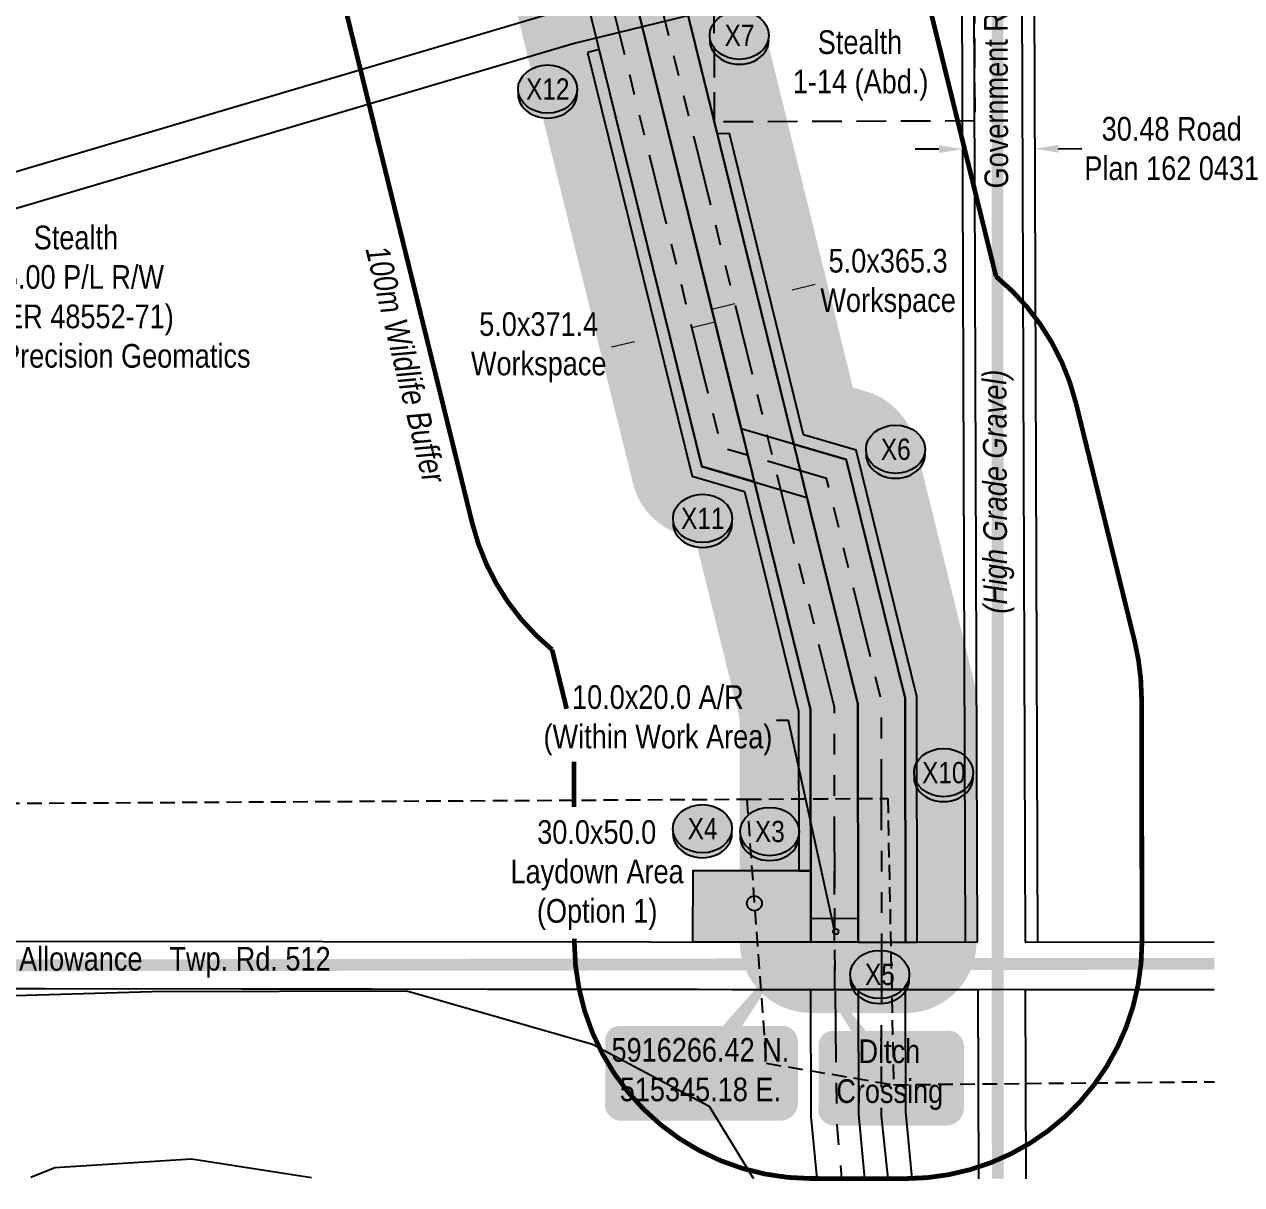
# Model space of a CAD drawing. Extents: x 513955 to 516324, y 5916164 to 5918410.
# Drawn here: x 515019 to 515534, y 5916164 to 5916654 of the extents above; entities that cross this region are included whole.
import ezdxf
from ezdxf.enums import TextEntityAlignment as Align

# ---------------------------------------------------------------- set-up
doc = ezdxf.new("R2010")
doc.units = 0
doc.header["$LTSCALE"] = 5
doc.header["$PDSIZE"] = 0.5
for name, pattern in [('foc-ACCESSROAD', [3.75, 2.5, -1.25]), ('foc-DRILLPATH', [14.75, 6, -1.75, 1.75, -1.75, 1.75, -1.75]), ('foc-TIELINE', [1.875, 1.25, -0.625]), ('UG_PIPE', [1.875, 1.25, -0.625])]:
    doc.linetypes.add(name, pattern=pattern)
doc.layers.get('Defpoints').update_dxf_attribs({"color": 9})
for name, color, linetype in [('AS-PIPE-UG', 44, 'UG_PIPE'), ('AS-ROADS', 254, 'Continuous'), ('AS-TELUS', 224, 'foc-TEL'), ('C-RW', 13, 'Continuous'), ('DETAIL-T', 7, 'Continuous'), ('F-RW', 190, 'Continuous'), ('F-WS', 190, 'foc-ACCESSROAD'), ('F-WS-S', 190, 'Continuous'), ('L-ROAD-T', 7, 'Continuous'), ('L-SEC', 7, 'Continuous'), ('L-TITLEDB-T', 4, 'Continuous'), ('P-BUFFER-H 30m', 51, 'Continuous'), ('P-BUFFER-YELLOW', 50, 'foc-TIELINE'), ('P-BUFFER-YELLOW-T', 50, 'Continuous'), ('P-CROSSINGS', 250, 'Continuous'), ('P-PDRILLPATH', 12, 'foc-DRILLPATH'), ('P-PROPOSED', 10, 'Continuous'), ('P-TEMP-BLUE', 146, 'Continuous'), ('P-TEMP-BLUE-T', 146, 'Continuous'), ('P-TEMP-H', 41, 'Continuous'), ('P-TEMP_LOG DECK', 46, 'Continuous'), ('P-TEMP_WORKSPACE', 46, 'Continuous'), ('WETLAND', 143, 'Continuous')]:
    doc.layers.add(name, color=color, linetype=linetype)
for name, color, linetype, lineweight in [('F-RW-T', 190, 'Continuous', 9), ('P-TEMP-T', 46, 'Continuous', 18), ('T-TEXT', 48, 'Continuous', 18)]:
    doc.layers.add(name, color=color, linetype=linetype, lineweight=lineweight)
for name, color, linetype, true_color in [('P-REPAIR-TEAL-H', 7, 'Continuous', 0xb8f9d7), ('P-REPAIR-YELLOW-H', 7, 'Continuous', 0xeff1c0), ('P-TEMP-BLUE-H', 7, 'Continuous', 0x99e6ff)]:
    doc.layers.add(name, color=color, linetype=linetype, true_color=true_color)
doc.styles.add('175L', font='ARIALN.TTF', dxfattribs={"height": 20})
doc.styles.add('80', font='ARIALN.TTF', dxfattribs={"height": 10})
doc.styles.add('80CG', font='ARIALN.TTF', dxfattribs={"height": 10})
doc.styles.add('80L', font='ARIALN.TTF', dxfattribs={"height": 10})
doc.styles.add('80LS', font='ARIALNI.TTF', dxfattribs={"height": 10})
doc.styles.add('Crossing', font='ARIALN.TTF', dxfattribs={"height": 10})
doc.styles.add('foc-LtypeFont', font='ARIALN.TTF', dxfattribs={"height": 7.35})
doc.linetypes.add('foc-TEL', pattern='A,2,-1,["T",foc-LtypeFont,S=0.2,R=0,X=-0.425,Y=-0.75],-1.24,8', length=12.24)
doc.dimstyles.new('Compass 5 000', dxfattribs={"dimscale": 5, "dimtxt": 9, "dimasz": 2, "dimexe": 0.2, "dimexo": 0.0625, "dimgap": 0.5, "dimtad": 0, "dimtih": 1, "dimtoh": 1, "dimzin": 0, "dimdsep": 46, "dimtxsty": '80CG', "dimcen": 0.1, "dimse1": 1, "dimse2": 1, "dimclrd": 256, "dimclrt": 256, "dimaunit": 1, "dimadec": 4, "dimazin": 0, "dimtfac": 0.06, "dimtofl": 0, "dimtmove": 0, "dimatfit": 1, "dimfxl": 0.2, "dimtolj": 1, "dimtzin": 0, "dimlwd": -1, "dimarcsym": 0})

# ---------------------------------------------------------------- blocks, each defined once
blk = doc.blocks.new('*D380')
at = {"layer": 'Defpoints', "color": 0, "transparency": 16777216}
for p in [(514949.88, 5916572.51), (514949.8, 5916556.84), (514954.14, 5916558.13)]:
    blk.add_point(p, dxfattribs=at)
at = {"layer": 'F-RW-T', "transparency": 16777216}
for p, q in [((514942.71, 5916580.82), (514939.88, 5916590.41)), ((514952.64, 5916547.25), (514955.47, 5916537.66)), ((514955.47, 5916537.66), (514965.47, 5916537.66))]:
    blk.add_line(p, q, dxfattribs=at)
for points in [[(514944.31, 5916581.29), (514941.11, 5916580.34), (514945.55, 5916571.23)], [(514954.24, 5916547.73), (514951.04, 5916546.78), (514949.8, 5916556.84)]]:
    blk.add_solid(points, dxfattribs=at)
at = {"layer": 'F-RW-T', "transparency": 16777216, "insert": (515041.18, 5916537.66), "char_height": 10, "attachment_point": 5, "style": '80CG'}
blk.add_mtext('\\A1;Stealth\\P15.00 P/L R/W\\P(AER 48552-71)\\PPlan By Precision Geomatics', dxfattribs=at)
blk = doc.blocks.new('*D382')
at = {"layer": 'Defpoints', "color": 0, "transparency": 16777216}
for p in [(515416.04, 5916617.55), (515446.51, 5916617.66), (515446.56, 5916601.67)]:
    blk.add_point(p, dxfattribs=at)
at = {"layer": 'L-TITLEDB-T', "transparency": 16777216}
for p, q in [((515406.09, 5916601.53), (515396.09, 5916601.5)), ((515456.56, 5916601.71), (515466.56, 5916601.74))]:
    blk.add_line(p, q, dxfattribs=at)
for points in [[(515406.09, 5916603.2), (515406.1, 5916599.86), (515416.09, 5916601.56)], [(515456.56, 5916603.37), (515456.57, 5916600.04), (515446.56, 5916601.67)]]:
    blk.add_solid(points, dxfattribs=at)
at = {"layer": 'L-TITLEDB-T', "transparency": 16777216, "insert": (515504.51, 5916601.74), "char_height": 10, "attachment_point": 5, "style": '80CG'}
blk.add_mtext('\\A1;30.48 Road\\PPlan 162 0431', dxfattribs=at)
blk = doc.blocks.new('xing2')
h = blk.add_hatch(color=50)
h.dxf.hatch_style = 1
edge = h.paths.add_edge_path()
edge.add_ellipse((0, 0), major_axis=(-12.5, 0), ratio=0.816297, start_angle=0, end_angle=360)
h = blk.add_hatch(color=250)
h.dxf.hatch_style = 1
edge = h.paths.add_edge_path()
edge.add_ellipse((0, -2.05), major_axis=(-12.5, 0), ratio=0.816297, start_angle=0, end_angle=180)
edge.add_line((12.5, -2.05), (12.5, 0))
edge.add_ellipse((0, 0), major_axis=(-12.5, 0), ratio=0.816297, start_angle=0, end_angle=180, ccw=False)
edge.add_line((-12.5, 0), (-12.5, -2.05))
at = {"color": 250}
blk.add_ellipse((0, 0), major_axis=(-12.5, 0), ratio=0.816297, dxfattribs=at)
blk.add_ellipse((0, -2.05), major_axis=(-12.5, 0), ratio=0.816297, start_param=0, end_param=3.141593, dxfattribs=at)
at = {"color": 250, "style": 'Crossing'}
blk.add_attdef('CROSSING', text='', height=9, dxfattribs=at).set_placement((0.09, 0.02), align=Align.MIDDLE_CENTER)
at = {"color": 250, "style": 'Crossing', "flags": 1}
for tag, p in [('OWNER', (0.09, -12.49)), ('DESCRIPTION', (0.09, -25.77)), ('LOCATION', (0.09, -39.3)), ('DWG_REF', (0.09, -52.84))]:
    blk.add_attdef(tag, text='', height=9, dxfattribs=at).set_placement(p, align=Align.MIDDLE_CENTER)
blk = doc.blocks.new('*U474')
h = blk.add_hatch(color=254)
edge = h.paths.add_edge_path()
edge.add_line((-34, -20), (34, -20))
edge.add_arc((34, -14), 6, 270, 360)
edge.add_line((40, -14), (40, 12.5))
edge.add_arc((34, 12.5), 6, 0, 90)
edge.add_line((34, 18.5), (-34, 18.5))
edge.add_arc((-34, 12.5), 6, 90, 180)
edge.add_line((-40, 12.5), (-40, -14))
edge.add_arc((-34, -14), 6, 180, 270)
at = {"color": 1, "flags": 128}
blk.add_lwpolyline([(40.06, 52.84, 0, 10, 0), (0, 0, 5, 5, 0)], format="xyseb", dxfattribs=at)
blk.add_lwpolyline([(-34, -20, 3, 3, 0), (34, -20, 3, 3, 0.414214), (40, -14, 3, 3, 0), (40, 12.5, 3, 0, 0.414214), (34, 18.5, 0, 0, 0), (-34, 18.5, 0, 0, 0.414214), (-40, 12.5, 0, 0, 0), (-40, -14, 0, 3, 0.414214)], format="xyseb", close=True, dxfattribs=at)
at = {"color": 1, "style": '80'}
blk.add_attdef('ENTER_TEXT_001', (-35.99, -5), '', height=10, dxfattribs=at)
blk = doc.blocks.new('*U482')
h = blk.add_hatch(color=255)
edge = h.paths.add_edge_path()
edge.add_line((-24, -20), (24, -20))
edge.add_arc((24, -14), 6, 270, 360)
edge.add_line((30, -14), (30, 12.5))
edge.add_arc((24, 12.5), 6, 0, 90)
edge.add_line((24, 18.5), (-24, 18.5))
edge.add_arc((-24, 12.5), 6, 90, 180)
edge.add_line((-30, 12.5), (-30, -14))
edge.add_arc((-24, -14), 6, 180, 270)
at = {"color": 1, "flags": 128}
for points in [[(-39.24, 55.07, 0, 7.5, 0), (0, 0, 0, 0, 0)], [(13.2, -7.01, 0, 7.5, 0), (0, 0, 0, 0, 0)]]:
    blk.add_lwpolyline(points, format="xyseb", dxfattribs=at)
blk.add_lwpolyline([(-24, -20, 3, 3, 0), (24, -20, 3, 3, 0.414214), (30, -14, 3, 3, 0), (30, 12.5, 3, 0, 0.414214), (24, 18.5, 0, 0, 0), (-24, 18.5, 0, 0, 0.414214), (-30, 12.5, 0, 0, 0), (-30, -14, 0, 3, 0.414214)], format="xyseb", close=True, dxfattribs=at)
at = {"color": 1, "style": '80'}
blk.add_attdef('ENTER_TEXT_001', (-26.85, -4.92), '', height=10, dxfattribs=at)
blk = doc.blocks.new('*D493')
at = {"layer": 'Defpoints', "color": 0, "transparency": 16777216}
for p in [(515361.94, 5916276.4), (515368.54, 5916276.39), (515368.53, 5916266.39)]:
    blk.add_point(p, dxfattribs=at)
at = {"layer": 'P-TEMP-BLUE-T', "transparency": 16777216}
for p, q in [((515342.45, 5916360.08), (515337.45, 5916360.08)), ((515361.94, 5916271.4), (515342.45, 5916360.08)), ((515361.96, 5916286.4), (515361.97, 5916296.4)), ((515361.93, 5916266.4), (515361.94, 5916276.4)), ((515361.92, 5916256.4), (515361.91, 5916246.4))]:
    blk.add_line(p, q, dxfattribs=at)
for points in [[(515360.29, 5916286.4), (515363.62, 5916286.4), (515361.94, 5916276.4)], [(515360.26, 5916256.4), (515363.59, 5916256.4), (515361.93, 5916266.4)]]:
    blk.add_solid(points, dxfattribs=at)
at = {"layer": 'P-TEMP-BLUE-T', "transparency": 16777216, "insert": (515287.27, 5916360.08), "char_height": 10, "attachment_point": 5, "style": '80CG'}
blk.add_mtext('\\A1;10.0x20.0 A/R\\P(Within Work Area)', dxfattribs=at)
blk = doc.blocks.new('*D495')
at = {"layer": 'Defpoints', "color": 0, "transparency": 16777216}
for p in [(515287.1, 5916522.54), (515287.16, 5916522.31), (515292.01, 5916523.5)]:
    blk.add_point(p, dxfattribs=at)
at = {"layer": 'P-TEMP-T', "transparency": 16777216}
for p, q in [((515301.66, 5916526.13), (515311.37, 5916528.53)), ((515277.39, 5916520.15), (515267.68, 5916517.76))]:
    blk.add_line(p, q, dxfattribs=at)
for points in [[(515301.27, 5916527.75), (515302.06, 5916524.52), (515291.96, 5916523.74)], [(515276.99, 5916521.77), (515277.79, 5916518.53), (515287.1, 5916522.54)]]:
    blk.add_solid(points, dxfattribs=at)
at = {"layer": 'P-TEMP-T', "transparency": 16777216, "insert": (515236.86, 5916517.76), "char_height": 10, "attachment_point": 5, "style": '80CG'}
blk.add_mtext('\\A1;5.0x371.4\\PWorkspace', dxfattribs=at)
blk = doc.blocks.new('*D499')
at = {"layer": 'Defpoints', "color": 0, "transparency": 16777216}
for p in [(515334.36, 5916539.74), (515333.79, 5916521.18), (515338.63, 5916522.38)]:
    blk.add_point(p, dxfattribs=at)
at = {"layer": 'P-TEMP-T', "transparency": 16777216}
for p, q in [((515344.07, 5916542.13), (515353.78, 5916544.52)), ((515319.8, 5916536.15), (515310.09, 5916533.76))]:
    blk.add_line(p, q, dxfattribs=at)
for points in [[(515343.67, 5916543.75), (515344.47, 5916540.51), (515334.36, 5916539.74)], [(515319.4, 5916537.77), (515320.2, 5916534.53), (515329.51, 5916538.54)]]:
    blk.add_solid(points, dxfattribs=at)
at = {"layer": 'P-TEMP-T', "transparency": 16777216, "insert": (515384.6, 5916544.52), "char_height": 10, "attachment_point": 5, "style": '80CG'}
blk.add_mtext('\\A1;5.0x365.3\\PWorkspace', dxfattribs=at)

msp = doc.modelspace()

# ---------------------------------------------------------------- hatches: boundary and pattern name
at = {"layer": 'P-BUFFER-H 30m'}
h = msp.add_hatch(color=256, dxfattribs=at)
h.dxf.hatch_style = 1
h.paths.add_polyline_path([(515248.457, 5917076.99, 0.3455105), (515219.296, 5917099.826), (515198.444, 5917099.806, 0.0010783), (515198.314, 5917099.806), (515175.695, 5917099.783, 0.5629072), (515149.129, 5917055.903), (515151.67, 5917051.034), (515221.87, 5916766.229), (515217.659, 5916762.165, 0.2673416), (515209.364, 5916733.396), (515276.732, 5916460.167, 0.2671082), (515297.425, 5916438.559), (515303.042, 5916436.913), (515321.769, 5916360.936), (515321.938, 5916266.361, 0.41334), (515351.902, 5916236.414), (515371.902, 5916236.39), (515371.909, 5916236.39, -0.0000302), (515371.906, 5916236.39), (515391.918, 5916236.368, 0.4150949), (515421.95, 5916266.426), (515421.751, 5916369.567, 0.0599834), (515420.88, 5916376.686), (515396.046, 5916477.478, 0.2671525), (515375.352, 5916499.091), (515369.703, 5916500.746), (515310.57, 5916740.651), (515314.787, 5916744.72, 0.2671698), (515323.087, 5916773.471)])
h.paths.add_polyline_path([(515293.955, 5916766.308), (515277.307, 5916750.243), (515344.705, 5916476.809), (515366.917, 5916470.301), (515391.751, 5916369.509), (515391.95, 5916266.368), (515371.938, 5916266.39), (515351.938, 5916266.414), (515351.763, 5916364.605), (515328.04, 5916460.85), (515305.859, 5916467.349), (515238.491, 5916740.578), (515255.133, 5916756.637), (515179.935, 5917061.716), (515175.725, 5917069.783), (515198.473, 5917069.806), (515198.473, 5917069.806), (515219.325, 5917069.826)], flags=16)
at = {"layer": 'P-REPAIR-TEAL-H'}
h = msp.add_hatch(color=256, dxfattribs=at)
h.dxf.hatch_style = 1
h.paths.add_polyline_path([(515175.725, 5917069.783), (515198.473, 5917069.806), (515198.778, 5917068.837), (515371.759, 5916367.051), (515371.938, 5916266.39), (515351.938, 5916266.414), (515351.763, 5916364.605), (515179.935, 5917061.716)])
at = {"layer": 'P-REPAIR-YELLOW-H'}
h = msp.add_hatch(color=256, dxfattribs=at)
h.dxf.hatch_style = 1
h.paths.add_polyline_path([(515198.473, 5917069.806), (515198.778, 5917068.837), (515271.779, 5916772.702), (515238.491, 5916740.578), (515305.859, 5916467.349), (515350.251, 5916454.343), (515371.756, 5916367.024), (515371.938, 5916266.39), (515391.95, 5916266.368), (515391.751, 5916369.509), (515366.917, 5916470.301), (515322.523, 5916483.307), (515260.667, 5916734.184), (515277.311, 5916750.246), (515293.955, 5916766.308), (515219.325, 5917069.826)])
at = {"layer": 'P-TEMP-BLUE-H'}
h = msp.add_hatch(color=256, dxfattribs=at)
h.dxf.hatch_style = 1
h.paths.add_polyline_path([(515371.95, 5916266.391), (515351.938, 5916266.414), (515351.92, 5916276.414), (515371.92, 5916276.391), (515371.938, 5916266.39)])
at = {"layer": 'P-TEMP-H'}
h = msp.add_hatch(color=256, dxfattribs=at)
h.dxf.hatch_style = 1
h.paths.add_polyline_path([(515279.218, 5916847.181), (515299.497, 5916764.708), (515282.903, 5916748.694), (515300.156, 5916678.633), (515295.3, 5916677.44), (515277.36, 5916750.294), (515293.955, 5916766.308), (515273.812, 5916848.226)])
h.paths.add_polyline_path([(515193.442, 5917006.919), (515188.587, 5917005.723), (515249.589, 5916758.236), (515232.948, 5916742.177), (515251.56, 5916666.69), (515256.415, 5916667.884), (515238.491, 5916740.578), (515255.133, 5916756.637)])
h.paths.add_polyline_path([(515257.544, 5916642.417), (515301.693, 5916463.359), (515323.874, 5916456.861), (515346.764, 5916363.993), (515346.885, 5916296.42), (515351.885, 5916296.414), (515351.763, 5916364.605), (515328.04, 5916460.85), (515305.859, 5916467.349), (515262.4, 5916643.611)])
h.paths.add_polyline_path([(515396.95, 5916266.378), (515396.75, 5916370.12), (515371.084, 5916474.29), (515348.872, 5916480.798), (515317.528, 5916608.086), (515312.383, 5916608.068), (515344.705, 5916476.809), (515366.917, 5916470.301), (515391.751, 5916369.509), (515391.95, 5916266.368)])
h.paths.add_polyline_path([(515276.589, 5916857.875), (515226.424, 5917061.897), (515221.291, 5917061.832), (515271.183, 5916858.92)])
edge = h.paths.add_edge_path(flags=17)
edge.add_line((515223.857, 5917061.864), (515273.886, 5916858.397))
h = msp.add_hatch(color=256, dxfattribs=at)
h.dxf.hatch_style = 1
h.paths.add_polyline_path([(515351.938, 5916266.414), (515351.885, 5916296.414), (515301.971, 5916296.47), (515301.938, 5916266.47)])

# ---------------------------------------------------------------- linework, layer by layer
at = {"layer": 'AS-PIPE-UG'}
msp.add_line((514795.531, 5916323.832), (515324.811, 5916326.764), dxfattribs=at)
for points in [[(515324.811, 5916326.764), (515384.425, 5916327.094), (515386.944, 5916206.059)], [(515324.811, 5916326.764), (515333.047, 5916215.157), (515386.944, 5916206.059)], [(515386.944, 5916206.059), (515522.651, 5916207.348)]]:
    msp.add_lwpolyline(points, dxfattribs=at)
at = {"layer": 'AS-ROADS', "const_width": 5, "flags": 128}
for points in [[(515430.958, 5916166.325), (515430.731, 5917170.037)], [(514512.977, 5916255.854), (515522.477, 5916257.197)]]:
    msp.add_lwpolyline(points, dxfattribs=at)
at = {"layer": 'AS-TELUS', "flags": 128}
msp.add_lwpolyline([(514513.008, 5916246.775), (514613.005, 5916247.104), (515442.621, 5916246.25), (515522.515, 5916246.339)], dxfattribs=at)
at = {"layer": 'C-RW', "flags": 128}
for points in [[(515123.576, 5917169.732), (515175.725, 5917069.783), (515179.935, 5917061.716), (515351.763, 5916364.605), (515351.938, 5916266.414), (515371.938, 5916266.39), (515371.938, 5916266.39), (515371.759, 5916367.051), (515198.778, 5917068.837), (515193.457, 5917079.035), (515146.123, 5917169.754)], [(515354.589, 5916166.411), (515352.061, 5916192.663), (515351.972, 5916246.305), (515371.972, 5916246.283), (515372.059, 5916193.641), (515374.684, 5916166.388)]]:
    msp.add_lwpolyline(points, dxfattribs=at)
at = {"layer": 'Defpoints', "color": 3}
for centre, radius in [((515328.061, 5916282.731), 3.145), ((515362.472, 5916270.809), 1.152)]:
    msp.add_circle(centre, radius, dxfattribs=at)
at = {"layer": 'F-RW', "flags": 128}
for points in [[(515146.248, 5917169.754), (515193.457, 5917079.035), (515198.473, 5917069.806), (515198.778, 5917068.837), (515271.779, 5916772.702), (515238.491, 5916740.578), (515305.859, 5916467.349), (515350.251, 5916454.343), (515371.756, 5916367.024), (515371.938, 5916266.39), (515391.95, 5916266.368), (515391.751, 5916369.509), (515366.917, 5916470.301), (515322.523, 5916483.307), (515260.667, 5916734.184), (515277.311, 5916750.246), (515293.955, 5916766.308), (515217.755, 5917076.211), (515211.115, 5917088.427), (515168.782, 5917169.777)], [(514512.352, 5916443.119), (515247.901, 5916660.643), (515367.201, 5916689.961), (515370.781, 5916675.394), (515251.82, 5916646.159), (514512.404, 5916427.492)], [(515394.779, 5916166.366), (515392.058, 5916194.618), (515391.972, 5916246.262), (515371.972, 5916246.283), (515372.059, 5916193.641), (515374.684, 5916166.388)]]:
    msp.add_lwpolyline(points, dxfattribs=at)
at = {"layer": 'F-WS'}
msp.add_lwpolyline([(515310.85, 5916723.063), (515420.849, 5916723.456), (515421.242, 5916613.456), (515311.235, 5916613.064), (515310.85, 5916723.063)], dxfattribs=at)
at = {"layer": 'L-SEC'}
for p, q in [((515417.262, 5916266.317), (515414.462, 5917070.007)), ((515422.442, 5916266.335), (515419.642, 5917070.026)), ((515439.749, 5917070.059), (515442.55, 5916266.358)), ((515444.929, 5917070.077), (515447.73, 5916266.376)), ((514612.937, 5916267.21), (515422.442, 5916266.335)), ((515442.55, 5916266.358), (515522.445, 5916266.446)), ((514613.005, 5916247.104), (515422.513, 5916246.229)), ((515422.513, 5916246.229), (515422.804, 5916166.335)), ((515442.621, 5916246.25), (515522.515, 5916246.338)), ((515442.913, 5916166.312), (515442.621, 5916246.25))]:
    msp.add_line(p, q, dxfattribs=at)
at = {"layer": 'P-BUFFER-YELLOW', "ltscale": 2, "const_width": 2, "flags": 128}
for points in [[(515248.688, 5916364.938), (515242.519, 5916389.967, -0.1621773), (515208.767, 5916443.41), (515141.399, 5916716.639, -0.1622994), (515146.457, 5916779.69), (515137.345, 5916816.66)], [(515385.984, 5916727.185), (515430.221, 5916547.713, -0.1623427), (515464.014, 5916494.224), (515488.848, 5916393.432, -0.0599834), (515491.751, 5916369.702), (515491.95, 5916266.561, -0.4150949), (515391.842, 5916166.368), (515371.83, 5916166.39), (515351.818, 5916166.414, -0.41334), (515251.938, 5916266.236), (515251.935, 5916267.808)]]:
    msp.add_lwpolyline(points, format="xyb", dxfattribs=at)
msp.add_lwpolyline([(515251.836, 5916323.4), (515251.802, 5916342.668)], dxfattribs=at)
at = {"layer": 'P-PDRILLPATH', "flags": 128}
for points in [[(515134.324, 5917169.742), (515187.992, 5917069.795), (515189.145, 5917066.135), (515361.761, 5916365.828), (515361.938, 5916266.402), (515362.856, 5916188.994), (515364.95, 5916166.399)], [(515384.627, 5916166.377), (515381.775, 5916192.952), (515381.95, 5916266.379), (515381.754, 5916368.285), (515358.584, 5916462.322), (515314.191, 5916475.328), (515249.579, 5916737.381), (515270.367, 5916757.442), (515282.87, 5916769.508), (515209.03, 5917069.816), (515157.545, 5917169.765)]]:
    msp.add_lwpolyline(points, dxfattribs=at)
at = {"layer": 'P-PROPOSED', "flags": 128}
for points in [[(515175.725, 5917069.783), (515198.473, 5917069.806), (515198.778, 5917068.837), (515371.759, 5916367.051), (515371.938, 5916266.39), (515351.938, 5916266.414), (515351.763, 5916364.605), (515179.935, 5917061.716), (515175.725, 5917069.783)], [(515198.473, 5917069.806), (515198.778, 5917068.837), (515271.779, 5916772.702), (515238.491, 5916740.578), (515305.859, 5916467.349), (515350.251, 5916454.343), (515371.756, 5916367.024), (515371.938, 5916266.39), (515391.95, 5916266.368), (515391.751, 5916369.509), (515366.917, 5916470.301), (515322.523, 5916483.307), (515260.667, 5916734.184), (515277.311, 5916750.246), (515293.955, 5916766.308), (515219.325, 5917069.826)]]:
    msp.add_lwpolyline(points, close=True, dxfattribs=at)
at = {"layer": 'P-TEMP-BLUE', "flags": 128}
msp.add_lwpolyline([(515371.95, 5916266.391), (515351.938, 5916266.414), (515351.92, 5916276.414), (515371.92, 5916276.391), (515371.938, 5916266.39)], close=True, dxfattribs=at)
at = {"layer": 'P-TEMP_LOG DECK', "flags": 128}
msp.add_lwpolyline([(515351.938, 5916266.414), (515351.885, 5916296.414), (515301.971, 5916296.47), (515301.938, 5916266.47)], close=True, dxfattribs=at)
at = {"layer": 'P-TEMP_WORKSPACE'}
msp.add_lwpolyline([(515257.544, 5916642.417), (515301.693, 5916463.359), (515323.874, 5916456.861), (515346.764, 5916363.993), (515346.885, 5916296.42), (515351.885, 5916296.414), (515351.763, 5916364.605), (515328.04, 5916460.85), (515305.859, 5916467.349), (515262.4, 5916643.611)], close=True, dxfattribs=at)
at = {"layer": 'P-TEMP_WORKSPACE', "flags": 128}
msp.add_lwpolyline([(515396.95, 5916266.378), (515396.75, 5916370.12), (515371.084, 5916474.29), (515348.872, 5916480.798), (515317.528, 5916608.086), (515312.383, 5916608.068), (515344.705, 5916476.809), (515366.917, 5916470.301), (515391.751, 5916369.509), (515391.95, 5916266.368)], close=True, dxfattribs=at)
at = {"layer": 'WETLAND'}
for points in [[(514863.09, 5916166.959), (514882.79, 5916189.268), (514938.58, 5916212.219), (514986.283, 5916242.974), (515073.314, 5916245.42), (515181.041, 5916245.763), (515259.591, 5916223.24), (515308.903, 5916197.064), (515327.551, 5916166.52), (515327.577, 5916166.441)], [(515140.756, 5916166.649), (515090.029, 5916174.582), (515032.288, 5916170.875), (515022.073, 5916166.782)]]:
    msp.add_lwpolyline(points, dxfattribs=at)

# ---------------------------------------------------------------- block references
ref = msp.add_blockref('*U482', (515385.166, 5916210.319))
ref.add_attrib('ENTER_TEXT_001', 'Ditch', (515372.083, 5916215.211), dxfattribs={"color": 1, "height": 10, "style": '80'})
ref.add_attrib('ENTER_TEXT_002', 'Crossing', (515362.69, 5916198.366), dxfattribs={"color": 1, "height": 10, "style": '80'})
at = {"layer": 'DETAIL-T', "color": 5}
ref = msp.add_blockref('*U474', (515304.976, 5916212.373), dxfattribs=at)
ref.add_attrib('ENTER_TEXT_001', '5916266.42 N.', (515267.657, 5916215.792), dxfattribs={"layer": '0', "color": 1, "height": 10, "style": '80'})
ref.add_attrib('ENTER_TEXT_002', '515345.18 E.', (515271.156, 5916199.084), dxfattribs={"layer": '0', "color": 1, "height": 10, "style": '80'})
at = {"layer": 'P-CROSSINGS', "color": 5}
for p, values in [((515321.675, 5916649.65), {'CROSSING': 'X7'}), ((515240.614, 5916626.922), {'CROSSING': 'X12'}), ((515387.753, 5916474.658), {'CROSSING': 'X6'}), ((515306.146, 5916445.437), {'CROSSING': 'X11'}), ((515408.047, 5916337.987), {'CROSSING': 'X10'}), ((515306.074, 5916314.272), {'CROSSING': 'X4'}), ((515334.503, 5916313.084), {'CROSSING': 'X3'}), ((515381.053, 5916252.645), {'CROSSING': 'X5'})]:
    msp.add_blockref('xing2', p, dxfattribs=at).add_auto_attribs(values)

# ---------------------------------------------------------------- texts
at = {"layer": 'F-WS-S', "insert": (515343.671, 5916651.763), "char_height": 10, "attachment_point": 1, "style": '80L'}
msp.add_mtext_dynamic_manual_height_columns('\\pi11.176;Stealth\\P\\pi0.66392;1-14 (Abd.)', width=56.70982, gutter_width=50, heights=[0], dxfattribs=at)
at = {"layer": 'L-ROAD-T', "style": '80L'}
msp.add_text('Government Road Allowance', height=10, rotation=90.1999, dxfattribs=at).set_placement((515430.111, 5916659.425), align=Align.MIDDLE_CENTER)
msp.add_text('Government Road Allowance', height=10, dxfattribs=at).set_placement((514994.839, 5916259.296), align=Align.MIDDLE_CENTER)
at = {"layer": 'L-ROAD-T', "insert": (515080.754, 5916264.318), "char_height": 10, "attachment_point": 1, "style": '80L'}
msp.add_mtext_dynamic_manual_height_columns('Twp. Rd. 512', width=67.62387, gutter_width=50, heights=[0], dxfattribs=at)
at = {"layer": 'P-BUFFER-YELLOW-T', "insert": (515173.057, 5916562.458), "char_height": 10, "attachment_point": 1, "rotation": 283.84659, "style": '80L'}
msp.add_mtext_dynamic_manual_height_columns('\\pi0.89925;{\\fArial Narrow|b0|i1|c0|p34;100m Wildlife Buffer}', width=103.60614, gutter_width=100, heights=[0], dxfattribs=at)
at = {"layer": 'P-TEMP-T', "insert": (515218.102, 5916317.879), "char_height": 10, "attachment_point": 1, "style": '175L'}
msp.add_mtext_dynamic_manual_height_columns('\\pi18.135;30.0x50.0\\P\\pi6.8318;Laydown Area\\P\\pi18.008;(Option 1)', width=85.57349, gutter_width=100, heights=[0], dxfattribs=at)
at = {"layer": 'T-TEXT', "style": '80LS'}
msp.add_text('(High Grade Gravel)', height=10, rotation=90.1999, dxfattribs=at).set_placement((515429.774, 5916456.735), align=Align.MIDDLE_CENTER)

# ---------------------------------------------------------------- dimensions: what is measured, and where the dimension line sits
at = {"layer": 'F-RW-T'}
dim = msp.add_aligned_dim(p1=(514949.883, 5916572.51), p2=(514954.137, 5916558.126), distance=-4.521, text='Stealth\\P15.00 P/L R/W\\P(AER 48552-71)\\PPlan By Precision Geomatics', dimstyle='Compass 5 000', dxfattribs=at)
dim.commit()
dim.dimension.update_dxf_attribs({"geometry": '*D380', "text_midpoint": (515041.176, 5916537.665)})
at = {"layer": 'L-TITLEDB-T'}
dim = msp.add_aligned_dim(p1=(515416.038, 5916617.554), p2=(515446.506, 5916617.66), distance=-15.989, text='30.48 Road\\PPlan 162 0431', dimstyle='Compass 5 000', dxfattribs=at)
dim.commit()
dim.dimension.update_dxf_attribs({"geometry": '*D382', "text_midpoint": (515504.508, 5916601.741)})
at = {"layer": 'P-TEMP-BLUE-T', "color": 3}
dim = msp.add_linear_dim(base=(515361.945, 5916276.403), p1=(515368.529, 5916266.394), p2=(515368.541, 5916276.395), angle=89.93415, text='10.0x20.0 A/R\\P(Within Work Area)', dimstyle='Compass 5 000', override={"dimtmove": 1}, dxfattribs=at)
dim.commit()
dim.dimension.update_dxf_attribs({"geometry": '*D493', "text_midpoint": (515334.948, 5916360.08), "dimtype": 161})
at = {"layer": 'P-TEMP-T', "color": 5}
dim = msp.add_linear_dim(base=(515334.359, 5916539.736), p1=(515333.788, 5916521.185), p2=(515338.633, 5916522.378), angle=13.83368, text='5.0x365.3\\PWorkspace', dimstyle='Compass 5 000', dxfattribs=at)
dim.commit()
dim.dimension.update_dxf_attribs({"geometry": '*D499', "text_midpoint": (515384.6, 5916544.518), "dimtype": 161})
dim = msp.add_aligned_dim(p1=(515292.014, 5916523.503), p2=(515287.159, 5916522.306), distance=-0.244, text='5.0x371.4\\PWorkspace', dimstyle='Compass 5 000', dxfattribs=at)
dim.commit()
dim.dimension.update_dxf_attribs({"geometry": '*D495', "text_midpoint": (515236.86, 5916517.755)})

doc.saveas('drawing.dxf')
